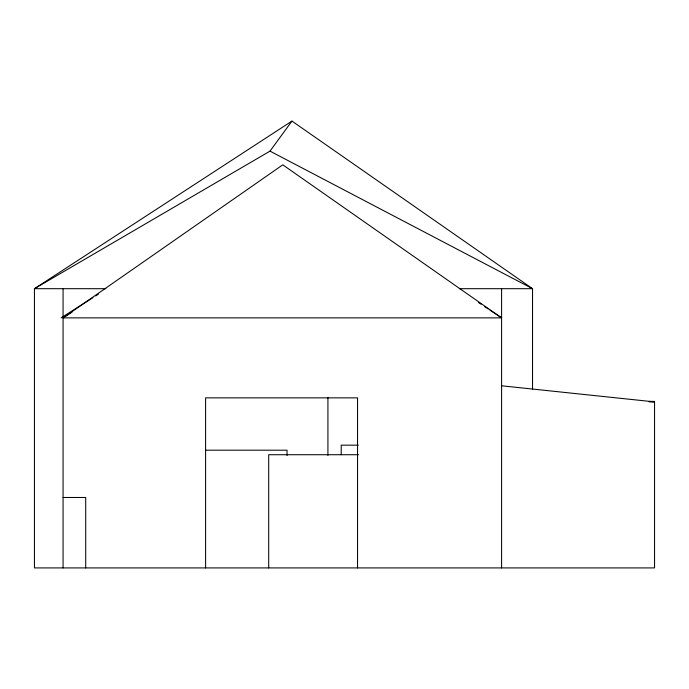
<?xml version="1.0" encoding="UTF-8"?>
<svg xmlns="http://www.w3.org/2000/svg" width="689" height="689" viewBox="0 0 689 689"><rect width="100%" height="100%" fill="white"/><g stroke="black" fill="none" stroke-linecap="round" stroke-linejoin="round"><path stroke-width="1.03" d="M649.202 401.386L654.55 401.386L654.55 567.917L34.45 567.917L34.45 288.691L270.002 151.124L291.955 121.083L532.537 288.691L532.537 389.647M63.069 317.87L282.791 164.826L501.601 317.87L63.069 317.87L72.104 312.074M291.955 121.083L34.45 288.691L105.822 288.691M61.14 317.87L92.903 297.674M95.625 295.943L98.346 294.212M459.262 288.691L532.537 288.691L270.002 151.124M649.202 401.894L654.55 401.894L501.601 385.788M358.289 445.163L341.219 445.163L341.219 454.766M205.511 450.193L287.037 450.193L287.037 455.541M358.469 454.723L268.701 454.723L268.701 567.917M63.069 497.484L85.712 497.484L85.712 567.917M478.364 302.437L481.043 304.211M484.617 306.588L488.191 308.965M489.982 310.153L501.601 317.87M501.601 288.691L501.601 567.917M357.548 567.917L357.548 397.863L205.606 397.863L205.606 567.917M327.921 397.501L327.921 455.446M63.069 288.691L63.069 567.917"/></g></svg>
